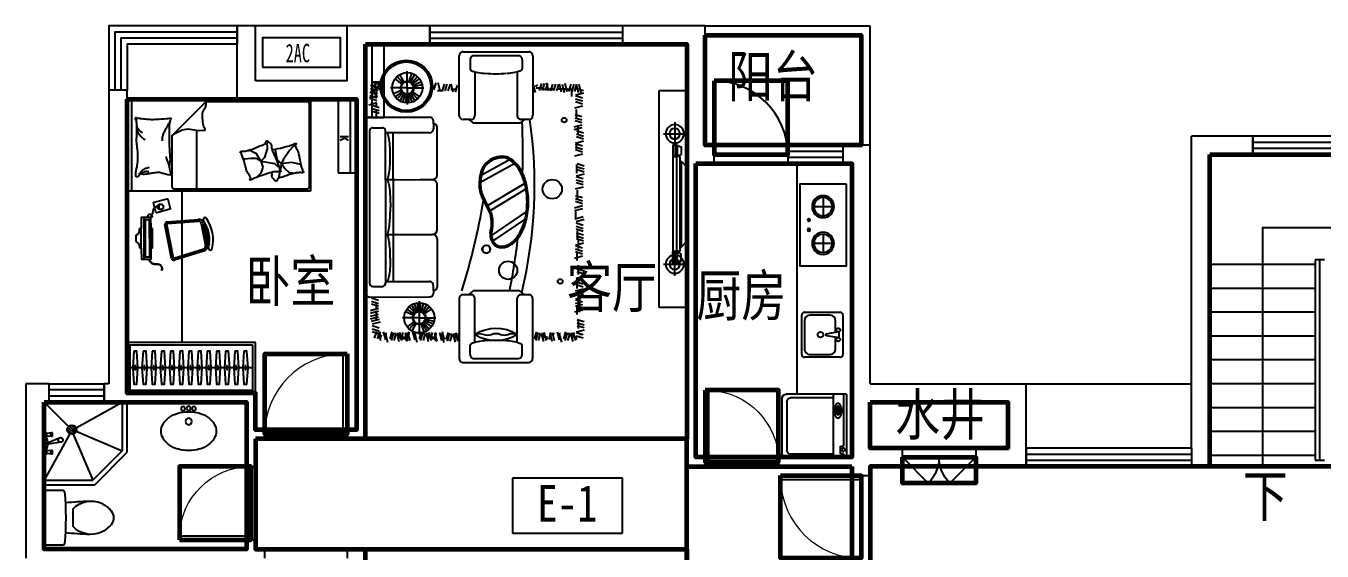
# Model space of a CAD drawing. Extents: x 1005722 to 1034128, y -625400 to -609800.
# Drawn here: x 1005722 to 1019850, y -615522 to -609800 of the extents above; entities that cross this region are included whole.
import ezdxf
from ezdxf.enums import TextEntityAlignment as Align

# ---------------------------------------------------------------- set-up
doc = ezdxf.new("R2010")
doc.units = 0
doc.header["$LTSCALE"] = 1000
doc.header["$MEASUREMENT"] = 0
doc.linetypes.add('HIDDEN', pattern=[7.5, 5, -2.5])
doc.layers.get('0').update_dxf_attribs({"linetype": 'CONTINUOUS'})
for name, color, linetype in [('BATH', 8, 'CONTINUOUS'), ('Elec(电器)', 33, 'CONTINUOUS'), ('FUR', 8, 'CONTINUOUS'), ('Furniture(家具)', 8, 'CONTINUOUS'), ('Line_Look(看线)', 215, 'CONTINUOUS'), ('Stair(楼梯)', 2, 'CONTINUOUS'), ('WALL', 2, 'CONTINUOUS'), ('WINDOW', 4, 'CONTINUOUS'), ('家具', 8, 'CONTINUOUS'), ('家具示意', 8, 'CONTINUOUS'), ('文字注明', 211, 'CONTINUOUS'), ('阳台露台', 141, 'CONTINUOUS')]:
    doc.layers.add(name, color=color, linetype=linetype)
for name, color, linetype, lineweight in [('GT_卧室', 1, 'CONTINUOUS', 60), ('GT_卫生间', 5, 'CONTINUOUS', 60), ('GT_厨房', 4, 'CONTINUOUS', 60), ('GT_客厅', 2, 'CONTINUOUS', 60), ('GT_楼梯', 130, 'CONTINUOUS', 60), ('GT_水机房', 170, 'CONTINUOUS', 60), ('GT_玄关', 40, 'CONTINUOUS', 60), ('GT_过道', 30, 'CONTINUOUS', 60), ('GT_门', 245, 'CONTINUOUS', 60), ('GT_阳台', 6, 'CONTINUOUS', 60), ('GT_餐厅', 3, 'CONTINUOUS', 60), ('文字标注', 121, 'CONTINUOUS', 0)]:
    doc.layers.add(name, color=color, linetype=linetype, lineweight=lineweight)
doc.styles.add('-黑体', font='simhei.ttf', dxfattribs={"width": 0.8})
doc.styles.add('_ZBHZ', font='simhei.ttf', dxfattribs={"width": 0.8})
doc.styles.add('DIM_FONT', font='ZBTXT.shx', dxfattribs={"width": 0.8})

# ---------------------------------------------------------------- blocks, each defined once
blk = doc.blocks.new('A$C5B6B14AB')
at = {"layer": 'BATH'}
for p, q in [((31, 450), (460, 450)), ((0, 31), (0, 419)), ((31, 307), (31, 92)), ((220, 368), (92, 368)), ((276, 409), (215, 409)), ((235, 266), (215, 389)), ((276, 389), (256, 266)), ((399, 368), (271, 368)), ((460, 92), (460, 307)), ((491, 419), (491, 31)), ((256, 266), (235, 266)), ((460, 0), (31, 0)), ((92, 31), (399, 31))]:
    blk.add_line(p, q, dxfattribs=at)
for centre, radius in [((194, 399), 20.5), ((297, 399), 20.5), ((245, 205), 30.7)]:
    blk.add_circle(centre, radius, dxfattribs=at)
for centre, radius, start, end in [((31, 419), 30.7, 90.0014, 180.0014), ((460, 419), 30.7, 0.0014, 90.0014), ((92, 307), 61.4, 90.0014, 180.0014), ((399, 307), 61.4, 0.0014, 90.0014), ((31, 31), 30.7, 180.0014, 270.0014), ((92, 92), 61.4, 180.0014, 270.0014), ((399, 92), 61.4, 270.0014, 0.0014), ((460, 31), 30.7, 270.0014, 0.0014)]:
    blk.add_arc(centre, radius, start, end, dxfattribs=at)
at = {"layer": 'BATH', "style": 'DIM_FONT', "oblique": -180, "text_generation_flag": 4, "width": 0.8, "flags": 9}
for tag in ['YSIZE', 'XSIZE']:
    blk.add_attdef(tag, (245, 450), '', height=0.5, rotation=270.0014, dxfattribs=at)
blk = doc.blocks.new('A$C52241BEE')
for p, q in [((250, 750), (250, 550)), ((350, 650), (150, 650)), ((250, 350), (250, 150)), ((350, 250), (150, 250))]:
    blk.add_line(p, q)
blk.add_lwpolyline([(0, 900), (0, 0), (500, 0), (500, 900)], close=True)
for centre, radius in [((250, 650), 120), ((250, 650), 100), ((406, 504), 15), ((250, 250), 120), ((250, 250), 100), ((406, 396), 15)]:
    blk.add_circle(centre, radius)
blk = doc.blocks.new('A$C31840BCA')
at = {"layer": 'FUR'}
for p, q in [((300, 2367), (0, 2367)), ((0, 2367), (0, 0)), ((300, 0), (300, 2367)), ((131, 2020), (131, 1771)), ((252, 1894), (8, 1894)), ((105, 1767), (60, 1750)), ((60, 1750), (60, 1669)), ((105, 1775), (105, 1645)), ((150, 1775), (105, 1775)), ((127, 1775), (127, 1645)), ((150, 1775), (150, 1645)), ((62, 1596), (0, 1531)), ((105, 1652), (60, 1669)), ((75, 1596), (62, 1596)), ((62, 1596), (62, 658)), ((75, 1645), (150, 1645)), ((75, 1645), (75, 610)), ((150, 1645), (105, 1645)), ((113, 1645), (113, 610)), ((150, 1645), (150, 610)), ((62, 658), (0, 723)), ((105, 602), (60, 585)), ((60, 504), (60, 585)), ((75, 658), (62, 658)), ((75, 610), (150, 610)), ((105, 480), (105, 610)), ((150, 610), (105, 610)), ((126, 480), (126, 610)), ((131, 346), (131, 596)), ((150, 480), (150, 610)), ((252, 473), (8, 473)), ((105, 487), (60, 504)), ((150, 480), (105, 480)), ((0, 0), (300, 0))]:
    blk.add_line(p, q, dxfattribs=at)
for centre, radius in [((130, 1894), 99.8), ((131, 1894), 58), ((130, 473), 99.8), ((131, 473), 58)]:
    blk.add_circle(centre, radius, dxfattribs=at)
blk = doc.blocks.new('A$C718D6682')
at = {"linetype": 'Continuous'}
for p, q in [((0, 1), (0, 656)), ((50, 706), (640, 706)), ((690, 656), (690, 1)), ((690, 145), (0, 145))]:
    blk.add_line(p, q, dxfattribs=at)
for p, q in [((38, 145), (38, 611)), ((78, 651), (612, 651)), ((652, 145), (652, 611)), ((0, 36), (564, 36)), ((0, 1), (690, 1)), ((130, 89), (130, 99)), ((147, 113), (147, 97)), ((212, 113), (147, 113)), ((147, 97), (212, 97)), ((212, 97), (212, 113)), ((222, 87), (222, 99)), ((647, 66), (564, 66)), ((564, 66), (564, 35)), ((647, 35), (647, 66)), ((647, 36), (690, 36))]:
    blk.add_line(p, q)
blk.add_lwpolyline([(262, 95, 0.185158), (257, 108, 0.102042), (237, 122, 0.060862), (212, 130, 0.047173), (179, 133, 0.047173), (145, 130, 0.060862), (120, 122, 0.102042), (100, 108, 0.185158), (95, 95, 0.185158), (100, 82, 0.102042), (120, 68, 0.060862), (145, 60, 0.047173), (179, 57, 0.047173), (212, 60, 0.060862), (237, 68, 0.102042), (257, 82, 0.185158)], format="xyb", close=True)
for points in [[(147, 108, 0.008736), (144, 107, 0.076276), (132, 102, 0.259034), (130, 99, 0.259034)], [(130, 99, 0.259034), (132, 96, 0.076276), (144, 91, 0.036515), (157, 88, 0.026615), (176, 87, 0.026615), (195, 88, 0.036515), (208, 91, 0.076276), (220, 96, 0.259034), (222, 99, 0.259034), (220, 102, 0.056762), (212, 106, 0.036515)], [(130, 89, 0.259034), (132, 85, 0.076276), (144, 80, 0.036515), (157, 78, 0.026615), (176, 77, 0.026615), (195, 78, 0.036515), (208, 80, 0.076276), (220, 85, 0.259034), (222, 89, 0.078462), (222, 90, 0.056762)]]:
    blk.add_lwpolyline(points, format="xyb")
blk.add_circle((604, 35), 17.5)
for centre, start, end in [((50, 656), 90, 180), ((640, 656), 360, 90)]:
    blk.add_arc(centre, 50, start, end, dxfattribs=at)
for centre, start, end in [((78, 611), 90, 180), ((612, 611), 360, 90)]:
    blk.add_arc(centre, 40, start, end)
at = {"width": 0.8, "flags": 9}
for tag in ['YSIZE', 'XSIZE']:
    blk.add_attdef(tag, (345, 1), '', height=0.5, rotation=180, dxfattribs=at)
blk = doc.blocks.new('1')
at = {"layer": 'Furniture(家具)'}
for p, q in [((-70293, -528945), (-69578, -528946)), ((-70336, -529641), (-70335, -528988)), ((-70216, -529031), (-70216, -529132)), ((-70174, -528988), (-69691, -528988)), ((-69649, -529031), (-69649, -529130)), ((-69535, -528988), (-69535, -529641)), ((-70951, -529284), (-71013, -529216)), ((-70939, -529275), (-70985, -529195)), ((-70902, -529338), (-70902, -529156)), ((-70880, -529269), (-70851, -529181)), ((-70866, -529275), (-70820, -529195)), ((-70854, -529284), (-70792, -529216)), ((-70165, -529163), (-70165, -529204)), ((-70165, -529204), (-70165, -529641)), ((-69705, -529163), (-69705, -529641)), ((-71227, -529338), (-71303, -529315)), ((-71227, -529373), (-71303, -529350)), ((-71221, -529338), (-71297, -529315)), ((-71221, -529362), (-71296, -529382)), ((-71209, -529300), (-71285, -529276)), ((-71239, -529271), (-71263, -529347)), ((-71204, -529271), (-71227, -529347)), ((-71192, -529368), (-71224, -529336)), ((-71216, -529298), (-71192, -529274)), ((-70902, -529338), (-71084, -529338)), ((-70969, -529368), (-71053, -529405)), ((-70961, -529295), (-71036, -529241)), ((-70969, -529327), (-70973, -529322)), ((-70902, -529338), (-70902, -529520)), ((-70902, -529338), (-70721, -529338)), ((-70844, -529295), (-70769, -529241)), ((-70836, -529308), (-70752, -529271)), ((-70831, -529323), (-70741, -529304)), ((-70592, -529283), (-70615, -529359)), ((-70573, -529367, 686), (-70512, -529367, 686)), ((-70543, -529373), (-70566, -529285)), ((-70519, -529373), (-70496, -529297)), ((-70490, -529373), (-70466, -529297)), ((-70455, -529373), (-70431, -529297)), ((-70428, -529354, 686), (-70367, -529354, 686)), ((-70402, -529385), (-70425, -529297)), ((-70378, -529385), (-70355, -529309)), ((-69534, -529300), (-69510, -529389)), ((-69506, -529326), (-69480, -529306)), ((-69497, -529337, 686), (-69437, -529337, 686)), ((-69460, -529367), (-69436, -529291)), ((-69440, -529354, 686), (-69379, -529354, 686)), ((-69430, -529367), (-69407, -529291)), ((-69395, -529367), (-69371, -529291)), ((-69361, -529373), (-69384, -529285)), ((-69352, -529350, 686), (-69292, -529350, 686)), ((-69337, -529373), (-69314, -529297)), ((-69308, -529373), (-69284, -529297)), ((-69273, -529373), (-69249, -529297)), ((-69272, -529350, 686), (-69211, -529350, 686)), ((-69220, -529385), (-69243, -529297)), ((-69224, -529350, 686), (-69164, -529350, 686)), ((-69215, -529300), (-69192, -529389)), ((-69186, -529289), (-69162, -529377)), ((-69177, -529354, 686), (-69116, -529354, 686)), ((-69121, -529300), (-69144, -529377)), ((-69086, -529300), (-69109, -529377)), ((-69109, -529432, 1371), (-69109, -529339, 1371)), ((-69056, -529300), (-69080, -529377)), ((-69062, -529300), (-69039, -529389)), ((-68980, -529373), (-69057, -529350)), ((-69033, -529300), (-69009, -529389)), ((-71233, -529503), (-71321, -529526)), ((-71227, -529426), (-71315, -529450)), ((-71233, -529415), (-71309, -529391)), ((-71233, -529450), (-71309, -529426)), ((-71233, -529479), (-71309, -529456)), ((-71227, -529403), (-71303, -529379)), ((-70961, -529381), (-71036, -529435)), ((-70951, -529392), (-71013, -529460)), ((-70939, -529401), (-70985, -529481)), ((-70925, -529407), (-70953, -529495)), ((-70910, -529410), (-70920, -529502)), ((-70895, -529410), (-70885, -529502)), ((-70886, -529409), (-70891, -529404)), ((-70880, -529407), (-70851, -529495)), ((-70866, -529401), (-70820, -529481)), ((-70854, -529392), (-70792, -529460)), ((-70844, -529381), (-70769, -529435)), ((-68980, -529397), (-69068, -529420)), ((-68992, -529450), (-69068, -529426)), ((-68992, -529485), (-69068, -529462)), ((-68992, -529515), (-69068, -529491)), ((-71209, -529556), (-71285, -529532)), ((-71209, -529591), (-71285, -529568)), ((-71209, -529620), (-71285, -529597)), ((-70165, -529615), (-70165, -529641)), ((-68992, -529538), (-69080, -529562)), ((-68998, -529656), (-69074, -529632)), ((-69059, -529669, 1371), (-69059, -529576, 1371)), ((-71356, -529701), (-71356, -531575)), ((-71313, -529659), (-70659, -529659)), ((-71279, -529773), (-71174, -529773)), ((-70617, -529732), (-70617, -529702)), ((-70617, -529728), (-70617, -529785)), ((-70617, -529731), (-70610, -529731)), ((-70577, -529905), (-70576, -529765)), ((-70577, -530288), (-70577, -529793)), ((-70208, -529684), (-70293, -529684)), ((-70230, -529684), (-70180, -529725)), ((-70136, -529725), (-70180, -529725)), ((-69677, -529725), (-70136, -529725)), ((-69626, -529683), (-69677, -529725)), ((-69578, -529684), (-69663, -529684)), ((-68998, -529744), (-69086, -529768)), ((-68998, -529773), (-69086, -529797)), ((-68998, -529691), (-69074, -529668)), ((-68998, -529720), (-69074, -529697)), ((-69040, -529840, 1371), (-69040, -529747, 1371)), ((-71314, -529807), (-71313, -531470)), ((-71140, -530340), (-71140, -529807)), ((-71140, -529827), (-70660, -529827)), ((-71055, -530052), (-71055, -529827)), ((-68980, -529921), (-69068, -529944)), ((-69059, -530021, 1371), (-69059, -529929, 1371)), ((-68980, -529832), (-69057, -529809)), ((-68980, -529868), (-69057, -529844)), ((-68980, -529897), (-69057, -529873)), ((-71055, -530340), (-71055, -530052)), ((-68992, -530062), (-69080, -530085)), ((-68992, -529973), (-69068, -529950)), ((-68992, -530009), (-69068, -529985)), ((-68992, -530038), (-69068, -530015)), ((-70119, -530374), (-69724, -530156)), ((-70110, -530299), (-69775, -530113)), ((-69053, -530267, 1371), (-69053, -530175, 1371)), ((-68974, -530191), (-69051, -530168)), ((-68974, -530226), (-69051, -530203)), ((-71140, -530339), (-71140, -531470)), ((-71140, -530339), (-71033, -530339)), ((-71140, -530340), (-70760, -530339)), ((-71055, -530339), (-71055, -531450)), ((-70760, -530339), (-70628, -530339)), ((-68974, -530279), (-69062, -530303)), ((-68986, -530332), (-69062, -530309)), ((-68986, -530368), (-69062, -530344)), ((-68974, -530256), (-69051, -530232)), ((-70577, -530886), (-70577, -530391)), ((-70038, -530627), (-69608, -530369)), ((-70011, -530681), (-69595, -530431)), ((-68986, -530421), (-69074, -530444)), ((-68986, -530397), (-69062, -530373)), ((-69046, -530546, 1371), (-69046, -530453, 1371)), ((-68992, -530626), (-69080, -530650)), ((-68992, -530538), (-69068, -530515)), ((-68992, -530574), (-69068, -530550)), ((-68992, -530603), (-69068, -530579)), ((-69999, -530959), (-69587, -530680)), ((-69980, -531017), (-69600, -530759)), ((-68992, -530656), (-69080, -530679)), ((-68986, -530744), (-69074, -530768)), ((-69066, -530772, 1371), (-69066, -530680, 1371)), ((-68974, -530774), (-69062, -530797)), ((-68986, -530838), (-69062, -530815)), ((-68986, -530874), (-69062, -530850)), ((-68986, -530903), (-69062, -530879)), ((-68980, -530944), (-69057, -530921)), ((-69046, -530988, 1371), (-69046, -530896, 1371)), ((-71140, -530937), (-70760, -530937)), ((-70760, -530937), (-70628, -530937)), ((-70577, -530988), (-70576, -531511)), ((-68980, -531032), (-69068, -531056)), ((-68992, -531085), (-69068, -531062)), ((-68980, -530979), (-69057, -530956)), ((-68980, -531009), (-69057, -530985)), ((-69037, -531090, 1371), (-69037, -530997, 1371)), ((-68992, -531174), (-69080, -531197)), ((-68992, -531121), (-69068, -531097)), ((-68992, -531150), (-69068, -531126)), ((-69052, -531219, 1371), (-69052, -531127, 1371)), ((-68974, -531303), (-69051, -531279)), ((-68974, -531338), (-69051, -531315)), ((-68974, -531368), (-69051, -531344)), ((-69037, -531373, 1371), (-69037, -531281, 1371)), ((-71140, -531450), (-70660, -531449)), ((-68974, -531391), (-69062, -531415)), ((-68986, -531444), (-69062, -531421)), ((-68986, -531479), (-69062, -531456)), ((-68986, -531509), (-69062, -531485)), ((-69051, -531524, 686), (-69051, -531431, 686)), ((-71313, -531618), (-70659, -531617)), ((-71215, -531656), (-71291, -531632)), ((-71279, -531504), (-71174, -531504)), ((-70617, -531548), (-70617, -531492)), ((-70617, -531544), (-70617, -531575)), ((-70617, -531545), (-70610, -531545)), ((-70208, -531593), (-70293, -531593)), ((-70230, -531593), (-70180, -531551)), ((-69677, -531551), (-70180, -531551)), ((-69626, -531593), (-69677, -531551)), ((-69578, -531593), (-69663, -531593)), ((-68986, -531532), (-69074, -531556)), ((-68980, -531620), (-69068, -531643)), ((-68980, -531596), (-69057, -531573)), ((-69037, -531677, 1371), (-69037, -531585, 1371)), ((-71215, -531744), (-71303, -531768)), ((-71215, -531774), (-71303, -531797)), ((-71215, -531691), (-71291, -531668)), ((-71215, -531721), (-71291, -531697)), ((-70831, -531803), (-70905, -531749)), ((-70821, -531791), (-70882, -531723)), ((-70808, -531782), (-70854, -531703)), ((-70794, -531776), (-70823, -531689)), ((-70779, -531773), (-70789, -531682)), ((-70772, -531662), (-70772, -532027)), ((-70764, -531773), (-70755, -531682)), ((-70749, -531776), (-70721, -531689)), ((-70735, -531782), (-70690, -531703)), ((-70723, -531791), (-70662, -531723)), ((-70713, -531803), (-70639, -531749)), ((-70336, -531635), (-70335, -532289)), ((-70165, -532114), (-70165, -531635)), ((-69705, -532114), (-69705, -531635)), ((-69535, -532288), (-69535, -531635)), ((-68992, -531761), (-69080, -531784)), ((-68992, -531673), (-69068, -531649)), ((-68992, -531708), (-69068, -531684)), ((-68992, -531737), (-69068, -531714)), ((-69052, -531807, 1371), (-69052, -531714, 1371)), ((-71218, -531808), (-71306, -531832)), ((-71218, -531837), (-71306, -531861)), ((-71209, -531862), (-71297, -531885)), ((-71197, -531891), (-71285, -531915)), ((-71237, -531869), (-71237, -531779)), ((-70772, -531845), (-70954, -531845)), ((-70838, -531816), (-70922, -531778)), ((-70831, -531888), (-70905, -531942)), ((-70821, -531899), (-70882, -531968)), ((-70808, -531908), (-70854, -531988)), ((-70772, -531845), (-70590, -531845)), ((-70749, -531915), (-70721, -532002)), ((-70735, -531908), (-70690, -531988)), ((-70723, -531899), (-70662, -531968)), ((-70713, -531888), (-70639, -531942)), ((-70705, -531875), (-70621, -531912)), ((-70701, -531860), (-70611, -531880)), ((-68974, -531890), (-69051, -531867)), ((-68974, -531926), (-69051, -531902)), ((-69037, -531961, 1371), (-69037, -531868, 1371)), ((-71209, -531956), (-71285, -531932)), ((-71209, -531991), (-71285, -531968)), ((-71209, -532021), (-71285, -531997)), ((-71239, -531992), (-71263, -532068)), ((-71204, -531998), (-71228, -532075)), ((-71204, -531992), (-71227, -532068)), ((-71217, -532004), (-71194, -532092)), ((-71186, -532030), (-71198, -532068)), ((-71164, -531998), (-71140, -532086)), ((-71141, -532022), (-71117, -532110)), ((-71070, -531998), (-71093, -532075)), ((-71056, -532016), (-71079, -532092)), ((-71026, -532016), (-71050, -532092)), ((-71017, -532016), (-70993, -532104)), ((-70979, -532004), (-71003, -532080)), ((-70988, -532004), (-70964, -532092)), ((-70950, -532004), (-70973, -532080)), ((-70962, -532043), (-70953, -532080)), ((-70899, -532102), (-70961, -532040)), ((-70911, -532003), (-70935, -532080)), ((-70924, -532009), (-70901, -532098)), ((-70885, -531998), (-70908, -532075)), ((-70898, -532004), (-70874, -532092)), ((-70844, -531998), (-70821, -532086)), ((-70821, -532022), (-70798, -532110)), ((-70750, -531998), (-70774, -532075)), ((-70736, -532016), (-70760, -532092)), ((-70707, -532016), (-70730, -532092)), ((-70698, -532016), (-70674, -532104)), ((-70660, -532004), (-70683, -532080)), ((-70668, -532004), (-70645, -532092)), ((-70631, -532004), (-70654, -532080)), ((-70643, -532043), (-70633, -532080)), ((-70580, -532102), (-70642, -532040)), ((-70592, -532003), (-70615, -532080)), ((-70605, -532009), (-70581, -532098)), ((-70551, -532003), (-70528, -532092)), ((-70528, -532027), (-70505, -532115)), ((-70522, -531992), (-70499, -532080)), ((-70457, -532003), (-70481, -532080)), ((-70444, -532021), (-70467, -532098)), ((-70414, -532021), (-70438, -532098)), ((-70405, -532021), (-70381, -532109)), ((-70367, -532009), (-70391, -532086)), ((-70375, -532009), (-70352, -532098)), ((-70338, -532009), (-70361, -532086)), ((-69495, -531998), (-69519, -532075)), ((-69481, -532016), (-69505, -532092)), ((-69452, -532016), (-69475, -532092)), ((-69442, -532016), (-69419, -532104)), ((-69405, -532004), (-69428, -532080)), ((-69413, -532004), (-69389, -532092)), ((-69388, -532043), (-69378, -532080)), ((-69337, -532003), (-69360, -532080)), ((-69350, -532009), (-69326, -532098)), ((-69323, -532004), (-69300, -532092)), ((-69270, -531998), (-69246, -532086)), ((-69247, -532022), (-69223, -532110)), ((-69176, -531998), (-69199, -532075)), ((-69162, -532016), (-69185, -532092)), ((-69132, -532016), (-69156, -532092)), ((-69123, -532016), (-69099, -532104)), ((-69085, -532004), (-69109, -532080)), ((-69094, -532004), (-69070, -532092)), ((-69068, -532043), (-69059, -532080)), ((-68974, -531979), (-69062, -532002)), ((-68986, -532031), (-69062, -532008)), ((-68986, -532067), (-69062, -532043)), ((-68974, -531955), (-69051, -531931)), ((-70216, -532246), (-70216, -532144)), ((-69649, -532246), (-69649, -532147)), ((-70293, -532331), (-69578, -532331)), ((-70174, -532289), (-69691, -532288))]:
    blk.add_line(p, q, dxfattribs=at)
for points in [[(-71237, -529413), (-71237, -529333)], [(-71237, -529449), (-71237, -529429)], [(-71237, -529547), (-71237, -529504)], [(-71237, -529651), (-71237, -529583)], [(-71237, -531750), (-71237, -531685)], [(-71192, -532020), (-71211, -532020)], [(-71125, -532020), (-71158, -532020)], [(-71028, -532020), (-71057, -532020)], [(-70983, -532020), (-71016, -532020)], [(-70984, -532020), (-71014, -532020)], [(-70899, -532025), (-70918, -532025)], [(-70873, -532020), (-70891, -532020)], [(-70806, -532020), (-70838, -532020)], [(-70708, -532020), (-70738, -532020)], [(-70664, -532020), (-70696, -532020)], [(-70665, -532020), (-70695, -532020)], [(-70580, -532025), (-70599, -532025)], [(-70513, -532025), (-70546, -532025)], [(-70415, -532025), (-70445, -532025)], [(-70371, -532025), (-70404, -532025)], [(-70372, -532025), (-70402, -532025)], [(-69453, -532020), (-69482, -532020)], [(-69409, -532020), (-69441, -532020)], [(-69410, -532020), (-69440, -532020)], [(-69325, -532025), (-69343, -532025)], [(-69298, -532020), (-69317, -532020)], [(-69231, -532020), (-69264, -532020)], [(-69134, -532020), (-69163, -532020)], [(-69089, -532020), (-69122, -532020)], [(-69090, -532020), (-69120, -532020)], [(-69005, -532025), (-69024, -532025)]]:
    blk.add_lwpolyline(points, dxfattribs=at)
for points in [[(-71087, -530083, 0.02107), (-71092, -529965, 0.029233), (-71104, -529880, 0.045778), (-71120, -529827, 0.201615)], [(-71121, -530341, 0.047423), (-71104, -530286, 0.029233), (-71092, -530201, 0.02107), (-71087, -530083, 0.02107)], [(-71120, -530340, 0.00246), (-71121, -530337)], [(-71121, -530338, -0.047423), (-71104, -530393, -0.029233), (-71092, -530478, -0.017749), (-71086, -530638, -0.02107)], [(-71087, -531194, -0.02107), (-71092, -531312, -0.029233), (-71104, -531396, -0.045778), (-71120, -531450, -0.201615)]]:
    blk.add_lwpolyline(points, format="xyb", dxfattribs=at)
for centre, radius in [((-70912, -529321), 284), ((-70912, -529321), 265), ((-70902, -529338), 165), ((-70902, -529338), 72.8), ((-70902, -529338), 67.2), ((-69192, -529690), 26), ((-69322, -530443), 105), ((-70041, -531097), 43.3), ((-69803, -531327), 98.8), ((-69236, -531448), 26), ((-70772, -531845), 165), ((-70772, -531845), 72.8), ((-70772, -531845), 67.2)]:
    blk.add_circle(centre, radius, dxfattribs=at)
for centre, radius, start, end in [((-70293, -528988), 42.5, 89.9772, 179.9772), ((-69578, -528988), 42.5, 359.9772, 89.9772), ((-70174, -529031), 42.5, 89.9772, 179.9772), ((-69691, -529031), 42.5, 359.9772, 89.9772), ((-70199, -529132), 17, 179.9772, 246.2626), ((-70076, -528851), 325, 246.2626, 259.4626), ((-69991, -528398), 785, 259.4626, 260.1637), ((-69986, -528399), 785, 259.5083, 265.6266), ((-69935, -527666), 1519, 265.581, 269.9772), ((-69935, -527666), 1519, 269.9772, 274.3734), ((-69874, -528398), 785, 274.419, 280.5374), ((-69795, -528851), 325, 282.7265, 294.8183), ((-69666, -529130), 17, 294.8183, 359.9772), ((-70293, -529641), 42.5, 179.9772, 269.9772), ((-70208, -529641), 42.5, 269.9772, 359.9772), ((-69663, -529641), 42.5, 179.9772, 269.9772), ((-69578, -529641), 42.5, 269.9772, 359.9772), ((-71313, -529702), 42.9, 90.2118, 181.5543), ((-71279, -529808), 35.2, 90.762, 182.1128), ((-71174, -529807), 34, 359.9772, 89.9772), ((-70660, -529785), 42.5, 269.9772, 359.9772), ((-70659, -529702), 42.5, 359.9772, 89.9772), ((-70610, -529765), 34, 359.9772, 89.9772), ((-74516, -530399), 5001, 346.4601, 8.2361), ((-77390, -530064), 7748, 358.4846, 2.6654), ((-69874, -530326), 238, 112.8218, 174.6616), ((-69875, -530323), 220, 115.1461, 172.2579), ((-69847, -530412), 312, 94.2656, 112.949), ((-69847, -530412), 328, 94.1606, 111.3527), ((-69871, -530259), 175, 54.5394, 90), ((-69871, -530259), 159, 54.5394, 89.7981), ((-69980, -530413), 348, 30.1802, 54.5394), ((-69980, -530413), 364, 30.1802, 54.5394), ((-70628, -530288), 51, 269.9772, 359.9772), ((-70628, -530391), 51, 0.0228, 90.0228), ((-69656, -530387), 462, 169.6711, 179.7035), ((-69656, -530387), 447, 167.9894, 179.717), ((-70156, -530515), 551, 13.5438, 30.1802), ((-70156, -530515), 567, 13.5438, 30.1802), ((-69771, -530391), 348, 178.9292, 205.3173), ((-69771, -530391), 332, 178.911, 205.2036), ((-70434, -530582), 837, 0, 13.5438), ((-70434, -530582), 853, 0, 13.5438), ((-73351, -530625), 2265, 355.6079, 359.6752), ((-77073, -529406), 7096, 342.4045, 350.6249), ((-71530, -531381), 1672, 23.4078, 30.2238), ((-71530, -531381), 1688, 23.368, 30.2008), ((-70434, -530582), 837, 346.4562, 0), ((-70434, -530582), 853, 346.4562, 0), ((-70363, -530813), 379, 343.0568, 14.739), ((-70363, -530813), 395, 343.2926, 14.9117), ((-70156, -530649), 551, 329.8198, 346.4562), ((-70156, -530649), 567, 329.8198, 346.4562), ((-71404, -530822), 306, 337.5906, 348.451), ((-71820, -530737), 730, 348.451, 355.1489), ((-70628, -530886), 51, 269.9772, 359.9772), ((-69841, -530939), 159, 174.5527, 218.737), ((-71404, -531052), 306, 11.549, 22.4094), ((-71404, -530823), 306, 337.6363, 338.2001), ((-71820, -531137), 730, 4.8511, 11.549), ((-70628, -530988), 51, 0.0228, 90.0228), ((-69841, -530939), 144, 175.1564, 218.8448), ((-69882, -530976), 104, 216.7801, 276.0749), ((-69882, -530976), 88.8, 216.6107, 276.6001), ((-69871, -530905), 159, 269.6966, 305.4606), ((-69871, -530905), 175, 270, 305.4606), ((-77390, -530064), 7748, 348.9337, 353.2158), ((-69980, -530751), 348, 305.4606, 329.8198), ((-69980, -530751), 364, 305.4606, 329.8198), ((-72491, -531194), 1404, 0.0228, 4.8511), ((-70041, -531097), 43.3, 153.5911, 30.5804), ((-71279, -531469), 35.2, 177.8872, 269.238), ((-71174, -531470), 34, 270.0228, 0.0228), ((-70660, -531492), 42.5, 0.0228, 90.0228), ((-71313, -531575), 42.5, 180.0228, 270.0228), ((-70659, -531575), 42.5, 270.0228, 0.0228), ((-70610, -531511), 34, 270.0228, 0.0228), ((-70293, -531635), 42.5, 90.0228, 180.0228), ((-70208, -531635), 42.5, 0.0228, 90.0228), ((-69663, -531635), 42.5, 90.0228, 180.0228), ((-69578, -531635), 42.5, 0.0228, 90.0228), ((-73908, -530952), 2912, 338.8365, 338.8713), ((-69935, -532395), 434, 58.3297, 121.888), ((-70118, -532171), 151, 72.5078, 107.7098), ((-69936, -531657), 434, 238.3297, 301.888), ((-70027, -531882), 151, 252.5078, 287.7098), ((-69935, -532170), 151, 72.5078, 107.7098), ((-69844, -531882), 151, 252.5078, 287.7098), ((-69752, -532170), 151, 72.5078, 107.7098), ((-70199, -532144), 17, 113.7374, 180.0228), ((-70076, -532426), 325, 100.5374, 113.7374), ((-69991, -532878), 785, 94.419, 100.5374), ((-69935, -533610), 1519, 90.0228, 94.419), ((-69935, -533610), 1519, 85.6266, 90.0228), ((-69879, -532878), 785, 79.5083, 85.6266), ((-69795, -532426), 325, 65.1817, 79.5083), ((-69666, -532147), 17, 0.0228, 65.1817), ((-70293, -532289), 42.5, 180.0228, 270.0228), ((-70174, -532246), 42.5, 180.0228, 270.0228), ((-69691, -532246), 42.5, 270.0228, 0.0228), ((-69578, -532288), 42.5, 270.0228, 0.0228)]:
    blk.add_arc(centre, radius, start, end, dxfattribs=at)
blk = doc.blocks.new('*U27')
at = {"linetype": 'HIDDEN', "ltscale": 0.3}
blk.add_line((0, -117), (800, -117), dxfattribs=at)
for p, q in [((408, -137), (408, -227)), ((448, -138), (408, -196)), ((445, -226), (420, -178))]:
    blk.add_line(p, q)
blk.add_lwpolyline([(800, -50), (0, -50), (0, -250), (800, -250)], close=True, dxfattribs=at)
blk = doc.blocks.new('空调室外机1')
at = {"ltscale": 0.5}
blk.add_lwpolyline([(0, -320), (850, -320), (850, 0), (0, 0)], close=True, dxfattribs=at)
at = {"ltscale": 0.5, "style": '_ZBHZ', "width": 0.65}
blk.add_text('2AC', height=200, dxfattribs=at).set_placement((253, -265))
blk = doc.blocks.new('A$C367E6596')
at = {"layer": '家具示意'}
for p, q in [((0, 1948), (1000, 1948)), ((26, 1491), (26, 32)), ((603, 1511), (46, 1511)), ((603, 1511), (972, 1142)), ((46, 1239), (664, 1239)), ((972, 32), (972, 1142)), ((349, 727), (345, 730)), ((357, 648), (349, 727)), ((196, 544), (150, 591)), ((328, 541), (355, 593)), ((328, 541), (407, 590)), ((355, 593), (357, 648)), ((407, 590), (443, 663)), ((443, 663), (442, 682)), ((261, 522), (196, 544)), ((328, 541), (261, 522)), ((328, 541), (301, 394)), ((367, 502), (328, 541)), ((462, 473), (367, 502)), ((545, 477), (462, 473)), ((213, 336), (139, 351)), ((299, 318), (225, 333)), ((299, 318), (246, 282)), ((269, 357), (261, 348)), ((301, 394), (269, 357)), ((299, 318), (336, 361)), ((299, 318), (316, 213)), ((342, 300), (299, 318)), ((336, 361), (383, 372)), ((441, 231), (342, 300)), ((383, 372), (455, 382)), ((204, 234), (197, 159)), ((246, 282), (204, 234)), ((316, 213), (293, 108)), ((519, 161), (441, 231)), ((46, 12), (952, 12))]:
    blk.add_line(p, q, dxfattribs=at)
blk.add_lwpolyline([(0, 0), (0, 2000), (1000, 2000), (1000, 0)], close=True, dxfattribs=at)
for points in [[(185, 1866, -0.263368), (157, 1885, -0.494818), (166, 1904, -0.049225), (184, 1906, -0.036831), (208, 1904, -0.031893), (246, 1896, 0.035782), (280, 1889, 0.032941), (369, 1883, 0.026564), (480, 1889, 0.017905), (518, 1894, -0.033397), (538, 1896, -0.03204), (575, 1896, 0.018442), (640, 1893, 0.010837), (704, 1893, 0.014624), (752, 1896, 0.111249), (775, 1904, -0.153708), (792, 1908, -0.076444), (799, 1906, -0.215512), (801, 1904, -0.585858), (798, 1901, 0.363489), (794, 1898, 0.191716), (793, 1887, -0.129675), (795, 1870, -0.01735), (792, 1853, 0.019326), (790, 1838, 0.018818), (783, 1770, 0.021828), (782, 1711, 0.006204), (784, 1677, 0.001963), (790, 1570, 0.028341), (794, 1534, -0.117014), (794, 1525, -0.36606), (792, 1524, -0.03973), (778, 1527, -0.048309), (765, 1532, 0.062981), (754, 1536, 0.04058), (731, 1539, 0.014345), (664, 1542, 0.005484), (538, 1541, 0.007153), (442, 1538, 0.008762), (400, 1535, -0.008153), (354, 1532, -0.06251), (297, 1537, 0.078669), (251, 1539, 0.047825), (229, 1534, -0.034494), (198, 1527, -0.023571), (173, 1524, -0.510228), (172, 1525), (179, 1555), (200, 1637, 0.073041), (202, 1657, 0.023305), (196, 1718, 0.018299), (192, 1741, -0.01097), (185, 1779, -0.042281), (182, 1813, -0.027201), (185, 1867)], [(183, 1850, -0.05369), (198, 1837, -0.070312), (206, 1825, -0.015448), (209, 1817, -0.013244), (213, 1806, -0.082127), (216, 1788, -0.064164), (213, 1765)], [(185, 1866, -0.077379), (220, 1841, -0.077379), (245, 1806, -0.047525), (255, 1782, -0.047525), (260, 1756)], [(659, 1893, 0.027842), (635, 1882, 0.048685), (623, 1874, 0.023666), (595, 1850, 0.031223), (576, 1829, 0.046801), (571, 1821, 0.023191), (563, 1804)], [(741, 1898, 0.088153), (706, 1895, 0.088153), (675, 1880, 0.077547), (654, 1858, 0.077547), (640, 1831)], [(275, 1540, 0.009729), (303, 1549, 0.009729), (330, 1559, 0.007971), (351, 1568, 0.007971), (373, 1577)], [(745, 1538, 0.016108), (706, 1564, 0.024599), (679, 1579, 0.009477), (630, 1603, 0.015937), (600, 1615, 0.072521), (584, 1619, 0.033339), (548, 1619)], [(603, 1511, -0.085272), (666, 1401, -0.124044), (675, 1314), (662, 1218), (663, 1146)], [(663, 1146, -0.027362), (702, 1162, -0.040834), (729, 1170, -0.038441), (817, 1179, -0.076528), (861, 1174, -0.103649), (888, 1160, 0.093398), (918, 1143, 0.072727), (941, 1139, 0.052315), (972, 1142)], [(450, 419, 0.025626), (452, 409, 0.0108), (476, 303, 0.00456), (495, 231, 0.01125), (504, 203, 0.069394), (512, 187, -0.079756), (518, 173, -0.106399), (519, 161, -0.328642), (516, 158, -0.299547), (511, 160, 0.189917), (504, 165, 0.033518), (496, 167, 0.075627), (492, 167, 0.053489), (486, 165, 0.017838), (468, 157, 0.038394), (447, 145, -0.059529), (434, 138, -0.035943), (412, 131, -0.011245), (341, 116, -0.006203), (309, 111, 0.010783), (291, 107, 0.019485), (280, 105, 0.005062), (238, 92, 0.101392), (217, 81, -0.223768), (206, 78, -0.25558), (203, 80, -0.081563), (200, 93, -0.071805), (201, 107, 0.069985), (202, 121, 0.03546), (195, 169, 0.029432), (180, 226, 0.001554), (171, 254, -0.00152), (162, 282, -0.004735), (152, 311, 0.00382), (141, 347, 0.296001), (116, 366, -0.649774), (111, 384, -0.02319), (115, 387, 0.0288), (118, 390, 0.005727), (123, 395, -0.004358), (130, 401, -0.027528), (144, 414, -0.046214), (154, 420, -0.194121), (167, 421, 0.133719), (187, 420, 0.005779), (205, 425, 0.008882)]]:
    blk.add_lwpolyline(points, format="xyb", dxfattribs=at)
blk.add_lwpolyline([(395, 749, 0.101392), (416, 762, -0.223768), (427, 766, -0.25558), (430, 764, -0.081563), (434, 751, -0.071805), (434, 737, 0.069985), (434, 723, 0.03546), (444, 676, 0.029432), (464, 620, 0.001554), (475, 593, -0.00152), (487, 566, -0.004735), (498, 538, 0.00382), (512, 503, 0.296001), (538, 485, -0.649774), (545, 468, -0.02319), (541, 464, 0.0288), (538, 461, 0.005727), (534, 456, -0.004358), (528, 449, -0.027528), (514, 436, -0.046214), (505, 429, -0.194121), (492, 427, 0.133719), (472, 426, 0.011505), (437, 414, 0.008882), (393, 396, 0.012426), (336, 371, -0.033612), (314, 363), (268, 348), (232, 337, 0.224341), (220, 326, -0.722772), (213, 327, -0.103513), (213, 330, 0.053465), (213, 336, 0.030109), (211, 354, -0.031436), (209, 372, -0.05324), (210, 384, 0.05518), (211, 396, 0.056271), (207, 417, 0.0108), (174, 520, 0.00456), (150, 591, 0.01125), (139, 619, 0.069394), (130, 634, -0.079756), (123, 647, -0.106399), (121, 659, -0.328642), (124, 662, -0.299547), (129, 660, 0.189917), (136, 656, 0.033518), (144, 655, 0.075627), (148, 655, 0.053489), (154, 657, 0.017838), (172, 667, 0.038394), (191, 681, -0.059529), (204, 689, -0.035943), (225, 697, -0.011245), (295, 717, -0.006203), (326, 725, 0.010783), (345, 730, 0.019485), (355, 734, 0.005062)], format="xyb", close=True, dxfattribs=at)
for centre, start, end in [((46, 1491), 90, 180), ((46, 1259), 180, 270), ((46, 32), 180, 270), ((952, 32), 270, 0)]:
    blk.add_arc(centre, 20, start, end, dxfattribs=at)
at = {"layer": '家具示意', "style": 'DIM_FONT', "width": 0.8, "flags": 9}
for tag in ['XSIZE', 'YSIZE']:
    blk.add_attdef(tag, (0, 2000), '', height=0.5, dxfattribs=at)
blk = doc.blocks.new('*U29')
blk.add_line((-970, -275), (370, -275))
for points in [[(-1000, 0), (400, 0), (400, -550), (-1000, -550)], [(-970, -30), (370, -30), (370, -520), (-970, -520)]]:
    blk.add_lwpolyline(points, close=True)
at = {"elevation": 0}
for points in [[(-874, -95), (-862, -275), (-874, -455), (-906, -455), (-918, -275), (-906, -95)], [(-774, -95), (-762, -275), (-774, -455), (-806, -455), (-818, -275), (-806, -95)], [(-674, -95), (-662, -275), (-674, -455), (-706, -455), (-718, -275), (-706, -95)], [(-574, -95), (-562, -275), (-574, -455), (-606, -455), (-618, -275), (-606, -95)], [(-474, -95), (-462, -275), (-474, -455), (-506, -455), (-518, -275), (-506, -95)], [(-374, -95), (-362, -275), (-374, -455), (-406, -455), (-418, -275), (-406, -95)], [(-274, -95), (-262, -275), (-274, -455), (-306, -455), (-318, -275), (-306, -95)], [(-174, -95), (-162, -275), (-174, -455), (-206, -455), (-218, -275), (-206, -95)], [(-74, -95), (-62, -275), (-74, -455), (-106, -455), (-118, -275), (-106, -95)], [(26, -95), (38, -275), (26, -455), (-6, -455), (-18, -275), (-6, -95)], [(126, -95), (138, -275), (126, -455), (94, -455), (82, -275), (94, -95)], [(226, -95), (238, -275), (226, -455), (194, -455), (182, -275), (194, -95)], [(326, -95), (338, -275), (326, -455), (294, -455), (282, -275), (294, -95)]]:
    blk.add_lwpolyline(points, close=True, dxfattribs=at)
at = {"ltscale": 15, "elevation": 0}
for points in [[(-894, -255), (-886, -255), (-886, -295), (-894, -295)], [(-794, -255), (-786, -255), (-786, -295), (-794, -295)], [(-694, -255), (-686, -255), (-686, -295), (-694, -295)], [(-594, -255), (-586, -255), (-586, -295), (-594, -295)], [(-494, -255), (-486, -255), (-486, -295), (-494, -295)], [(-394, -255), (-386, -255), (-386, -295), (-394, -295)], [(-294, -255), (-286, -255), (-286, -295), (-294, -295)], [(-194, -255), (-186, -255), (-186, -295), (-194, -295)], [(-94, -255), (-86, -255), (-86, -295), (-94, -295)], [(6, -255), (14, -255), (14, -295), (6, -295)], [(106, -255), (114, -255), (114, -295), (106, -295)], [(206, -255), (214, -255), (214, -295), (206, -295)], [(306, -255), (314, -255), (314, -295), (306, -295)]]:
    blk.add_lwpolyline(points, close=True, dxfattribs=at)
blk = doc.blocks.new('A$C77202156')
at = {"layer": 'BATH'}
for p, q in [((350, 900), (0, 550)), ((50, 529), (371, 850)), ((900, 900), (350, 900)), ((584, 348), (371, 850)), ((900, 850), (371, 850)), ((621, 346), (900, 850)), ((900, 0), (900, 900)), ((900, 575), (880, 575)), ((880, 575), (880, 515)), ((900, 575), (900, 325)), ((0, 0), (0, 550)), ((50, 0), (50, 529)), ((552, 315), (50, 529)), ((715, 435), (856, 457)), ((727, 387), (858, 442)), ((732, 433), (732, 433)), ((810, 565), (810, 525)), ((810, 565), (820, 565)), ((810, 525), (820, 525)), ((820, 565), (875, 560)), ((820, 565), (820, 525)), ((820, 525), (875, 530)), ((830, 565), (830, 525)), ((900, 457), (858, 457)), ((900, 442), (858, 442)), ((875, 530), (875, 560)), ((875, 560), (875, 530)), ((900, 515), (875, 515)), ((607, 251), (551, 307)), ((628, 258), (558, 328)), ((642, 272), (572, 342)), ((649, 293), (593, 350)), ((810, 375), (810, 335)), ((810, 375), (820, 375)), ((810, 335), (820, 335)), ((820, 375), (820, 335)), ((820, 375), (875, 370)), ((820, 335), (875, 340)), ((830, 375), (830, 335)), ((900, 385), (875, 385)), ((875, 370), (875, 340)), ((875, 340), (875, 370)), ((880, 385), (880, 325)), ((900, 325), (880, 325)), ((554, 279), (50, 0)), ((635, 265), (900, 0)), ((0, 0), (900, 0))]:
    blk.add_line(p, q, dxfattribs=at)
for centre, radius in [((722, 411), 25), ((858, 450), 7.5)]:
    blk.add_circle(centre, radius, dxfattribs=at)
blk.add_arc((1008, 450), 148, 153.9845, 205.963, dxfattribs=at)
blk.add_ellipse((600, 300), major_axis=(35.4, 35.4), ratio=1, dxfattribs=at)
blk = doc.blocks.new('_E12QMA')
for centre, radius in [((-57, -42), 22.1), ((0, -38), 22.1), ((62, -42), 22.1), ((0, -182), 35.3)]:
    blk.add_circle(centre, radius)
for centre, radius, start, end in [((-77, -329), 235, 125.2119, 149.5902), ((-31, -396), 316, 106.2949, 125.2119), ((0, -500), 424, 90, 106.2949), ((0, -500), 424, 73.7051, 90), ((31, -396), 316, 54.7881, 73.7051), ((77, -329), 235, 30.4098, 54.7881), ((-148, -288), 152, 149.5902, 180), ((148, -288), 152, 360, 390.4098), ((-148, -288), 152, 180, 210.4098), ((-77, -246), 235, 210.4098, 234.7881), ((77, -246), 235, 305.2119, 329.5902), ((148, -288), 152, 329.5902, 360), ((-31, -180), 316, 234.7881, 253.7051), ((0, -75), 424, 253.7051, 270), ((0, -75), 424, 270, 286.2949), ((31, -180), 316, 286.2949, 305.2119)]:
    blk.add_arc(centre, radius, start, end)
at = {"style": 'DIM_FONT', "width": 0.8, "flags": 9}
for tag in ['XSIZE', 'YSIZE']:
    blk.add_attdef(tag, (0, 0), '', height=0.5, dxfattribs=at)
blk = doc.blocks.new('TP6')
blk.add_lwpolyline([(20, -300), (201, -300, 0.388903), (221, -282, 0.043619), (221, 282, 0.388903), (201, 300), (20, 300, 0.414214), (0, 280), (0, -280, 0.414214), (20, -300, 0.414214)], format="xyb")
blk.add_lwpolyline([(623, 157, 0.325454), (314, 96), (314, -96, 0.325454), (623, -157, 0.11195), (728, -76, 0.35994), (728, 76, 0.11195)], format="xyb", close=True)
for centre, start, end in [((822, -7004), 92.6182, 94.7269), ((822, 7004), 265.2731, 267.3818)]:
    blk.add_arc(centre, 7194, start, end)
blk = doc.blocks.new('$WINLIB2D$00000001')
for p, q in [((-0.5, 0.5), (0.5, 0.5)), ((-0.5, 0.5), (-0.5, -0.5)), ((0.5, -0.5), (0.5, 0.5)), ((0.5, 0.1667), (-0.5, 0.1667)), ((0.5, -0.1667), (-0.5, -0.1667)), ((-0.5, -0.5), (0.5, -0.5))]:
    blk.add_line(p, q)
blk = doc.blocks.new('$DorLib2D$00000116')
at = {"color": 0}
for p, q in [((-0.5, 0), (-0.146, 0.354)), ((0.5, 0), (0.146, 0.354))]:
    blk.add_line(p, q, dxfattribs=at)
for centre, start, end in [((-0.5, 0), 0, 45), ((0.5, 0), 135, 180)]:
    blk.add_arc(centre, 0.5, start, end, dxfattribs=at)
blk = doc.blocks.new('$TCHSYS$WIN2D')
for p, q in [((-0.5, 0.5), (0.5, 0.5)), ((-0.5, 0.5), (-0.5, -0.5)), ((0.5, 0.5), (0.5, -0.5)), ((0.5, 0.1667), (-0.5, 0.1667)), ((0.5, -0.1667), (-0.5, -0.1667)), ((-0.5, -0.5), (0.5, -0.5))]:
    blk.add_line(p, q)
blk = doc.blocks.new('$DorLib2D$00000001')
for p, q in [((0.45, 0.975), (0.5, 0.975)), ((0.45, 0), (0.45, 0.975)), ((0.5, 0), (0.5, 0.975)), ((0.5, 0), (0.45, 0))]:
    blk.add_line(p, q)
at = {"lineweight": 13}
blk.add_arc((0.475, 0), 0.975, 91.4693, 180, dxfattribs=at)

msp = doc.modelspace()

# ---------------------------------------------------------------- linework, layer by layer
for p, q in [((1009225, -609800), (1008225, -609800)), ((1008025, -610600), (1006825, -610600)), ((1013225, -611100), (1014025, -611100)), ((1013025, -613500), (1013025, -614300)), ((1014925, -614700), (1014925, -615600))]:
    msp.add_line(p, q)
at = {"layer": 'BATH'}
for p, q in [((1014125, -611300), (1014125, -613800)), ((1005922, -614600), (1005922, -615500))]:
    msp.add_line(p, q, dxfattribs=at)
at = {"layer": 'Furniture(家具)'}
for p, q in [((1009325, -611200), (1009325, -610600)), ((1006825, -611108), (1006825, -612608)), ((1007425, -611600), (1006825, -611600)), ((1007425, -613250), (1007425, -611600)), ((1007149, -611771, 268), (1007145, -611771, 268)), ((1007145, -611772, 268), (1007145, -611771, 268)), ((1007149, -611772, 268), (1007145, -611772, 268)), ((1007170, -611771, 268), (1007149, -611771, 268)), ((1006979, -612006, 268), (1006961, -612007, 268)), ((1006980, -612222, 268), (1006979, -612010, 268)), ((1007012, -612342, 268), (1007010, -611886, 268)), ((1007072, -612316, 268), (1007070, -611912, 268)), ((1007087, -612222, 268), (1007086, -612006, 268)), ((1007101, -612006, 268), (1007086, -612006, 268)), ((1007102, -612222, 268), (1007101, -612006, 268)), ((1007310, -612333, 803), (1007238, -611964, 803)), ((1007330, -612329, 803), (1007258, -611960, 803)), ((1007260, -611933, 803), (1007600, -611908, 803)), ((1007262, -611953, 803), (1007602, -611928, 803)), ((1007633, -611952, 803), (1007681, -612196, 803)), ((1007653, -611948, 803), (1007700, -612192, 803)), ((1007661, -611893, 803), (1007661, -611893, 803)), ((1007673, -611948, 803), (1007719, -612185, 803)), ((1006924, -612149, 268), (1006923, -612081, 268)), ((1006980, -612222, 268), (1006962, -612223, 268)), ((1007102, -612222, 268), (1007087, -612222, 268)), ((1007660, -612231, 803), (1007335, -612334, 803)), ((1007667, -612250, 803), (1007342, -612353, 803)), ((1007728, -612241, 803), (1007728, -612241, 803))]:
    msp.add_line(p, q, dxfattribs=at)
at = {"layer": 'Furniture(家具)', "elevation": 268}
msp.add_lwpolyline([(1007139, -611829), (1007114, -611729, -0.414214), (1007119, -611720), (1007261, -611684, -0.414214), (1007270, -611689), (1007296, -611789, -0.414214), (1007291, -611798), (1007148, -611835, -0.414214)], format="xyb", close=True, dxfattribs=at)
for points in [[(1007086, -612006), (1007085, -611886), (1006979, -611886), (1006979, -612006)], [(1006980, -612222), (1006981, -612342), (1007088, -612342), (1007087, -612222)]]:
    msp.add_lwpolyline(points, dxfattribs=at)
for points in [[(1007077, -611912), (1007021, -611912), (1007023, -612317), (1007079, -612316)], [(1007084, -612088), (1007084, -612071), (1007081, -612071), (1007081, -612088)], [(1007084, -612109), (1007084, -612092), (1007082, -612093), (1007082, -612109)], [(1007084, -612131), (1007084, -612114), (1007082, -612114), (1007082, -612131)], [(1007084, -612152), (1007084, -612135), (1007082, -612135), (1007082, -612152)]]:
    msp.add_lwpolyline(points, close=True, dxfattribs=at)
for points in [[(1007058, -612342, 0.369332), (1007147, -612397, -0.605915), (1007198, -612466, -0.605915)], [(1007063, -612342, 0.363395), (1007146, -612392, -0.605915), (1007203, -612469)]]:
    msp.add_lwpolyline(points, format="xyb", dxfattribs=at)
at = {"layer": 'Furniture(家具)'}
for centre, radius, start, end in [((1007076, -611882, 268), 28.6, 27.055, 188.6131), ((1007100, -611870, 268), 14.9, 118.0368, 200.636), ((1007094, -611873, 268), 8.31, 200.636, 27.055), ((1007081, -611834, 268), 25.8, 298.0368, 12.062), ((1007153, -611819, 268), 48.2, 99.3441, 192.062), ((1007260, -611771, 268), 90.1, 165.7178, 194.8427), ((1007195, -611771, 268), 26.8, 274.8982, 85.6623), ((1006893, -612019, 268), 69.1, 296.4587, 10.424), ((1007264, -611959, 803), 25.8, 98.1136, 190.976), ((1007264, -611959, 803), 5.8, 98.1136, 190.976), ((1007604, -611958, 803), 50, 10.976, 94.3194), ((1007604, -611958, 803), 30, 10.976, 94.3194), ((1007673, -611909, 803), 20, 125.4147, 212.5259), ((1007346, -612134, 803), 377, 347.2263, 34.7257), ((1007673, -611909, 803), 20, 32.5259, 125.4147), ((1007346, -612134, 803), 417, 347.2216, 34.5276), ((1006894, -612211, 268), 69.1, 350.1365, 64.1018), ((1007651, -612202, 803), 30, 287.6326, 10.976), ((1007651, -612202, 803), 50, 287.6326, 10.976), ((1007733, -612222, 803), 20, 167.2263, 254.3374), ((1007733, -612222, 803), 20, 254.3374, 347.2263), ((1007335, -612328, 803), 25.8, 190.976, 283.8384), ((1007335, -612328, 803), 5.8, 190.976, 283.8384)]:
    msp.add_arc(centre, radius, start, end, dxfattribs=at)
msp.add_ellipse((1007200, -611771, 268), major_axis=(51.3, 0.3), ratio=0.520613, start_param=1.618786, end_param=4.664399, dxfattribs=at)
at = {"layer": 'GT_卧室'}
msp.add_lwpolyline([(1006825, -610600), (1009325, -610600), (1009325, -614200), (1008225, -614200), (1008225, -613800), (1006825, -613800), (1006825, -610600)], dxfattribs=at)
at = {"layer": 'GT_卫生间'}
msp.add_lwpolyline([(1005922, -613900), (1008125, -613900), (1008125, -615500), (1005922, -615500), (1005922, -613900)], dxfattribs=at)
at = {"layer": 'GT_厨房'}
msp.add_lwpolyline([(1013025, -611300), (1014725, -611300), (1014725, -614500), (1013025, -614500), (1013025, -611300)], dxfattribs=at)
at = {"layer": 'GT_客厅'}
msp.add_lwpolyline([(1009425, -610000), (1012925, -610000), (1012925, -614300), (1009425, -614300), (1009425, -610000)], dxfattribs=at)
at = {"layer": 'GT_楼梯'}
msp.add_lwpolyline([(1018625, -611200), (1021025, -611200), (1021025, -614600), (1018625, -614600), (1018625, -611200)], dxfattribs=at)
at = {"layer": 'GT_水机房'}
msp.add_lwpolyline([(1014925, -613900), (1016425, -613900), (1016425, -614400), (1014925, -614400), (1014925, -613900)], dxfattribs=at)
at = {"layer": 'GT_玄关'}
msp.add_lwpolyline([(1014725, -614600), (1014725, -615900), (1012925, -615900), (1012925, -614600), (1014725, -614600)], dxfattribs=at)
at = {"layer": 'GT_过道'}
for points in [[(1008225, -614300), (1008225, -615500), (1012925, -615500), (1012925, -614300), (1008225, -614300)], [(1014925, -614650), (1014925, -615900), (1024925, -615900), (1024925, -614600), (1014925, -614600), (1014925, -614650)]]:
    msp.add_lwpolyline(points, dxfattribs=at)
at = {"layer": 'GT_门'}
for points in [[(1013225, -610400), (1013225, -611200), (1014025, -611200), (1014025, -610400), (1013225, -610400)], [(1009225, -613373), (1009225, -614250), (1008325, -614250), (1008325, -613373), (1009225, -613373)], [(1013125, -613770), (1013125, -614550), (1013925, -614550), (1013925, -613770), (1013125, -613770)], [(1015275, -614500), (1016075, -614500), (1016075, -614783), (1015275, -614783), (1015275, -614500)], [(1007395, -615400), (1008175, -615400), (1008175, -614600), (1007395, -614600), (1007395, -615400)], [(1013947, -614700), (1014825, -614700), (1014825, -615600), (1013947, -615600), (1013947, -614700)]]:
    msp.add_lwpolyline(points, dxfattribs=at)
at = {"layer": 'GT_阳台'}
msp.add_lwpolyline([(1013125, -609900), (1014825, -609900), (1014825, -611100), (1013125, -611100), (1013125, -609900)], dxfattribs=at)
at = {"layer": 'GT_餐厅'}
msp.add_lwpolyline([(1012925, -617700), (1009425, -617700), (1009425, -615500), (1012925, -615500), (1012925, -617700)], dxfattribs=at)
at = {"layer": 'Line_Look(看线)'}
msp.add_lwpolyline([(1020450, -613440), (1020450, -611999), (1019200, -611999), (1019200, -614589)], dxfattribs=at)
at = {"layer": 'Stair(楼梯)'}
for p, q in [((1019775, -612400), (1018625, -612400)), ((1019875, -612350), (1019775, -612350)), ((1019775, -612350), (1019775, -614530)), ((1019825, -614530), (1019825, -612350)), ((1019775, -612660), (1018625, -612660)), ((1019775, -612920), (1018625, -612920)), ((1019775, -613180), (1018625, -613180)), ((1019775, -613440), (1018625, -613440)), ((1019775, -613700), (1018625, -613700)), ((1019775, -613960), (1018625, -613960)), ((1019775, -614220), (1018625, -614220)), ((1019775, -614480), (1018625, -614480)), ((1019775, -614530), (1019875, -614530))]:
    msp.add_line(p, q, dxfattribs=at)
at = {"layer": 'WALL'}
for p, q in [((1008225, -609800), (1008025, -609800)), ((1008025, -609800), (1008025, -610000)), ((1008225, -610400), (1008225, -609800)), ((1010125, -609800), (1009225, -609800)), ((1009225, -610400), (1009225, -609800)), ((1010125, -610000), (1010125, -609800)), ((1013125, -609800), (1012225, -609800)), ((1012225, -609800), (1012225, -610000)), ((1013125, -611100), (1013125, -609800)), ((1008025, -610600), (1008025, -610000)), ((1009425, -610000), (1010125, -610000)), ((1009425, -610500), (1009425, -610000)), ((1012225, -610000), (1012925, -610000)), ((1012925, -611200), (1012925, -610000)), ((1009225, -610400), (1008225, -610400)), ((1006825, -610500), (1006625, -610500)), ((1006625, -610500), (1006625, -613700)), ((1006825, -613800), (1006825, -610500)), ((1009325, -610600), (1008025, -610600)), ((1009325, -610600), (1009325, -614200)), ((1009425, -610500), (1009425, -614300)), ((1019096, -611000), (1018425, -611000)), ((1018425, -614400), (1018425, -611000)), ((1019096, -611200), (1019096, -611000)), ((1013225, -611100), (1013125, -611100)), ((1013225, -611300), (1013225, -611100)), ((1014925, -611100), (1014625, -611100)), ((1014625, -611100), (1014625, -611300)), ((1014925, -613700), (1014925, -611100)), ((1012925, -611200), (1012925, -614600)), ((1013025, -611300), (1013025, -614500)), ((1013025, -611300), (1013225, -611300)), ((1014625, -611300), (1014725, -611300)), ((1014725, -613800), (1014725, -611300)), ((1018625, -611200), (1019096, -611200)), ((1018625, -614600), (1018625, -611200)), ((1005976, -613700), (1005722, -613700)), ((1005722, -613700), (1005722, -615600)), ((1005976, -613900), (1005976, -613700)), ((1006625, -613700), (1006576, -613700)), ((1006576, -613700), (1006576, -613900)), ((1014925, -613700), (1016625, -613700)), ((1016625, -614400), (1016625, -613700)), ((1006825, -613800), (1008225, -613800)), ((1008225, -613800), (1008225, -614200)), ((1014725, -614500), (1014725, -613800)), ((1005922, -613900), (1005976, -613900)), ((1005922, -613900), (1005922, -615500)), ((1006576, -613900), (1006725, -613900)), ((1006725, -613900), (1008125, -613900)), ((1008125, -613900), (1008125, -614300)), ((1014925, -614400), (1014925, -613900)), ((1014925, -613900), (1016425, -613900)), ((1016425, -614400), (1016425, -613900)), ((1008325, -614200), (1008225, -614200)), ((1008325, -614300), (1008325, -614200)), ((1009325, -614200), (1009225, -614200)), ((1009225, -614200), (1009225, -614300)), ((1008125, -614300), (1008125, -614600)), ((1008225, -614300), (1008325, -614300)), ((1008225, -614600), (1008225, -614300)), ((1009225, -614300), (1009425, -614300)), ((1015275, -614400), (1014925, -614400)), ((1015275, -614600), (1015275, -614400)), ((1016425, -614400), (1016075, -614400)), ((1016075, -614400), (1016075, -614600)), ((1016625, -614600), (1016625, -614400)), ((1018425, -614400), (1018425, -614600)), ((1013125, -614500), (1013025, -614500)), ((1013125, -614600), (1013125, -614500)), ((1014725, -614500), (1013925, -614500)), ((1013925, -614500), (1013925, -614600)), ((1008125, -614600), (1008225, -614600)), ((1012925, -614600), (1013125, -614600)), ((1013925, -614600), (1014725, -614600)), ((1014725, -614600), (1014725, -614700)), ((1014725, -614700), (1014925, -614700)), ((1014925, -614700), (1014925, -614600)), ((1014925, -614600), (1015275, -614600)), ((1016075, -614600), (1016525, -614600)), ((1016525, -614600), (1016625, -614600)), ((1018425, -614600), (1018625, -614600)), ((1008225, -615400), (1008125, -615400)), ((1008125, -615400), (1008125, -615500)), ((1008225, -615500), (1008225, -615400)), ((1008125, -615500), (1005922, -615500)), ((1008325, -615500), (1008225, -615500)), ((1008325, -615600), (1008325, -615500)), ((1009425, -615500), (1009225, -615500)), ((1009225, -615500), (1009225, -615600)), ((1009425, -615500), (1009425, -617700))]:
    msp.add_line(p, q, dxfattribs=at)
at = {"layer": 'WINDOW'}
for p, q in [((1008025, -610000), (1008025, -609800)), ((1013225, -611200), (1013225, -610400)), ((1006825, -610500), (1006625, -610500)), ((1014625, -611100), (1014025, -611100)), ((1014025, -611100), (1014025, -611300)), ((1014625, -611167), (1014025, -611167)), ((1014625, -611234), (1014025, -611234)), ((1014625, -611300), (1014025, -611300)), ((1016625, -613700), (1018425, -613700)), ((1015275, -614400), (1016075, -614400)), ((1013125, -614500), (1013925, -614500)), ((1008125, -614600), (1008125, -615400)), ((1015275, -614600), (1016075, -614600))]:
    msp.add_line(p, q, dxfattribs=at)
for points in [[(1008025, -609800), (1006625, -609800), (1006625, -610500)], [(1008025, -609867), (1006692, -609867), (1006692, -610500)], [(1008025, -609934), (1006758, -609934), (1006758, -610500)], [(1008025, -610000), (1006825, -610000), (1006825, -610500)]]:
    msp.add_lwpolyline(points, dxfattribs=at)
msp.add_arc((1013225, -611200), 800, 0, 90, dxfattribs=at)
at = {"layer": '文字注明'}
for p, q in [((1012226, -614727), (1011026, -614727)), ((1011026, -614727), (1011026, -615327)), ((1012226, -615327), (1012226, -614727)), ((1011026, -615327), (1012226, -615327))]:
    msp.add_line(p, q, dxfattribs=at)
at = {"layer": '阳台露台'}
for p, q in [((1013125, -609800), (1014925, -609800)), ((1013125, -609900), (1014825, -609900)), ((1014825, -611100), (1014825, -609900)), ((1014925, -611100), (1014925, -609800)), ((1008025, -610600), (1006825, -610600))]:
    msp.add_line(p, q, dxfattribs=at)

# ---------------------------------------------------------------- block references
at = {"rotation": 90}
msp.add_blockref('A$C367E6596', (1008825, -611600), dxfattribs=at)
at = {"xscale": -1, "rotation": 359.9999999733196}
msp.add_blockref('A$C31840BCA', (1012925, -612869), dxfattribs=at)
at = {"layer": 'BATH', "xscale": -1}
for name, p, rotation in [('A$C52241BEE', (1014661, -612419), 359.9999999733196), ('*U29', (1007225, -613250), 359.9999999733196), ('A$C718D6682', (1014668, -613814), 90), ('TP6', (1005922, -615159), 179.9999997065153)]:
    msp.add_blockref(name, p, dxfattribs=dict(at, rotation=rotation))
at = {"layer": 'BATH', "rotation": 270}
msp.add_blockref('A$C5B6B14AB', (1014178, -612920), dxfattribs=at)
at = {"layer": 'BATH', "linetype": 'ByBlock', "rotation": 179.9999997198555}
msp.add_blockref('A$C77202156', (1006822, -613900), dxfattribs=at)
at = {"layer": 'Elec(电器)'}
for name, p, rotation in [('空调室外机1', (1008300, -609931), 359.9999999866597), ('*U27', (1009375, -610600), 270)]:
    msp.add_blockref(name, p, dxfattribs=dict(at, rotation=rotation))
at = {"layer": 'Elec(电器)', "xscale": -1, "rotation": 90}
msp.add_blockref('*U27', (1009375, -610000), dxfattribs=at)
at = {"layer": 'Furniture(家具)', "rotation": 359.9999999199587}
msp.add_blockref('1', (1080781, -81136), dxfattribs=at)
at = {"layer": 'WINDOW'}
for name, p, xscale, yscale, zscale, rotation in [('$TCHSYS$WIN2D', (1011175, -609900), 2100, -200, 2100, 180.0000000158244), ('$DorLib2D$00000001', (1008775, -614250), -900, -900, -900, 180.0000000000727), ('$TCHSYS$WIN2D', (1006276, -613800), -600, 200, -600, 179.9999998180157), ('$DorLib2D$00000001', (1013525, -614550), -800, 800, -800, 359.9999999854666), ('$TCHSYS$WIN2D', (1017525, -614500), -1800.055154310074, 200, -1800.055154310074, 1.21259194e-08), ('$DorLib2D$00000116', (1015675, -614500), 800, -800, 800, 1.21241619e-08), ('$DorLib2D$00000001', (1008175, -615000), 800, -800, 800, 270.0000000603594), ('$DorLib2D$00000001', (1014825, -615150), -900, -900, -900, 269.9999999887765)]:
    msp.add_blockref(name, p, dxfattribs=dict(at, xscale=xscale, yscale=yscale, zscale=zscale, rotation=rotation))
at = {"layer": 'WINDOW', "xscale": -1500, "yscale": -200, "zscale": -1500}
msp.add_blockref('$WINLIB2D$00000001', (1019846, -611100), dxfattribs=at)
at = {"layer": '家具', "extrusion": (0, 0, -1), "zscale": -0.9999999999999998, "rotation": 2.934846909e-07}
msp.add_blockref('_E12QMA', (-1007496, -613928), dxfattribs=at)

# ---------------------------------------------------------------- texts
at = {"layer": '文字标注', "style": '-黑体', "width": 0.8}
for s, p in [('阳台', (1013865, -610575)), ('卧室', (1008605, -612807)), ('客厅', (1012110, -612871)), ('厨房', (1013520, -612962))]:
    msp.add_text(s, height=450, rotation=360, dxfattribs=at).set_placement(p, align=Align.CENTER)
for s, p in [('水井', (1015686, -614260)), ('下', (1019231, -615145))]:
    msp.add_text(s, height=450, dxfattribs=at).set_placement(p, align=Align.CENTER)
at = {"layer": '文字注明', "style": '-黑体', "width": 0.8}
msp.add_text('E-1', height=400, rotation=360, dxfattribs=at).set_placement((1011297, -615201))

doc.saveas('drawing.dxf')
